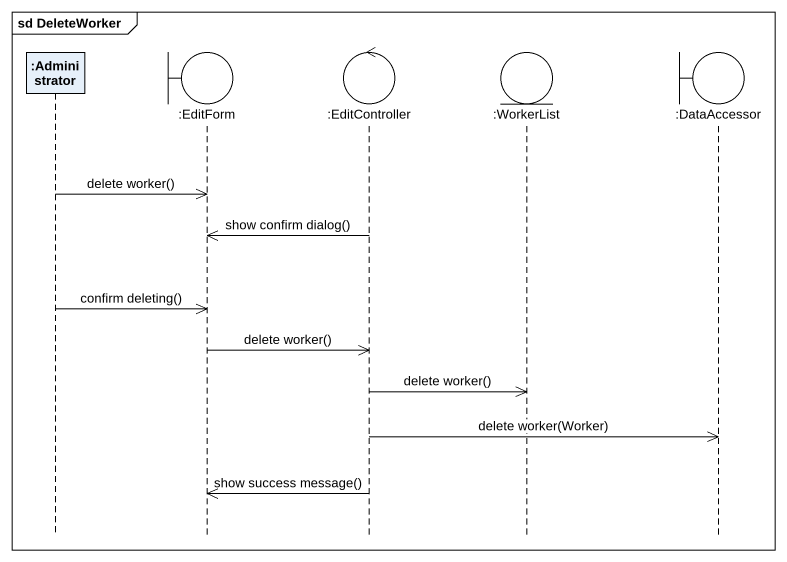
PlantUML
@startuml
mainframe sd DeleteWorker
hide footbox
participant ":Administrator" as Administrator
boundary ":EditForm" as EditForm
control ":EditController" as EditController
entity ":WorkerList" as WorkerList
boundary ":DataAccessor" as DataAccessor

Administrator ->> EditForm : delete worker()
EditController ->> EditForm : show confirm dialog()
Administrator ->> EditForm : confirm deleting()
EditForm ->> EditController : delete worker()
EditController ->> WorkerList : delete worker()
EditController ->> DataAccessor : delete worker(Worker)
EditController ->> EditForm : show success message()
@enduml
